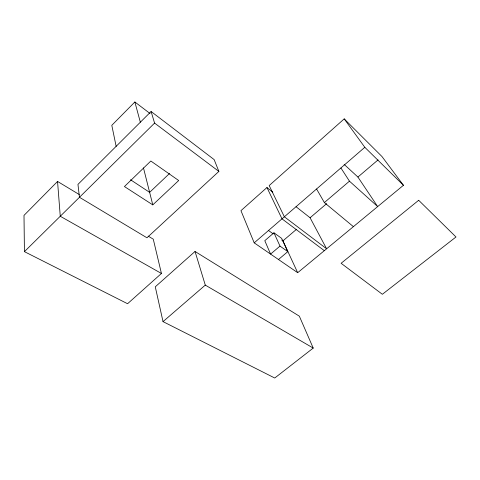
<?xml version="1.0" encoding="UTF-8"?>
<svg xmlns="http://www.w3.org/2000/svg" width="480" height="480" viewBox="0 0 480 480"><rect width="100%" height="100%" fill="white"/><g stroke="black" fill="none" stroke-linecap="round" stroke-linejoin="round"><path stroke-width="0.72" d="M150.054 113.52L134.862 101.982L111.804 125.322L116.154 146.406M79.248 194.532L57.546 181.446L24 215.388L24.426 251.652L127.572 303.726L161.43 273.468L153.276 239.184L148.17 236.106M151.092 111.498L77.958 184.398L79.464 197.286L146.958 237.792L218.874 171.414L214.152 159.612L151.092 111.498L154.584 123.09L218.874 171.414M24.426 251.652L154.584 123.09M169.512 173.496L149.634 192.354L130.494 179.736M152.784 204.87L178.698 180.522L150.834 161.016L124.434 186.546L152.784 204.87L143.466 167.892M195.042 251.466L155.274 286.818L163.026 321.624L274.74 378.018L313.218 348.078L299.34 316.176L195.042 251.466L205.29 285.114L313.218 348.078M272.808 192.126L266.952 187.548L240.948 210.666L254.208 242.85L297.69 272.694L403.44 185.292L381.99 156.558L344.208 118.884L269.178 185.574L284.37 216.798L326.61 248.79L310.086 217.758L296.058 206.724M163.026 321.624L205.29 285.114M254.208 242.85L364.812 147.3L344.208 118.884M273.954 232.8L264.792 240.678L270.588 254.094L279.996 246.096L273.954 232.8L281.658 238.362L287.808 251.634L278.472 259.506M353.4 226.65L324.366 202.566L349.458 181.17L340.932 168M297.69 272.694L282.936 240.864L296.58 229.254M310.086 217.758L326.634 203.67M344.148 164.376L357.912 177.054L378.066 159.894M161.43 273.468L60.264 216.258L57.546 181.446M279.996 246.096L287.808 251.634M268.332 230.364L273.198 233.862M281.718 239.988L282.936 240.864M324.33 250.674L281.994 218.85L266.952 187.548M349.458 181.17L377.676 206.586L357.912 177.054M364.812 147.3L403.44 185.292M316.59 189.024L324.366 202.566M134.862 101.982L140.334 122.208M418.68 200.28L341.112 263.286L382.356 294.288L456 236.982L418.68 200.28"/></g></svg>
